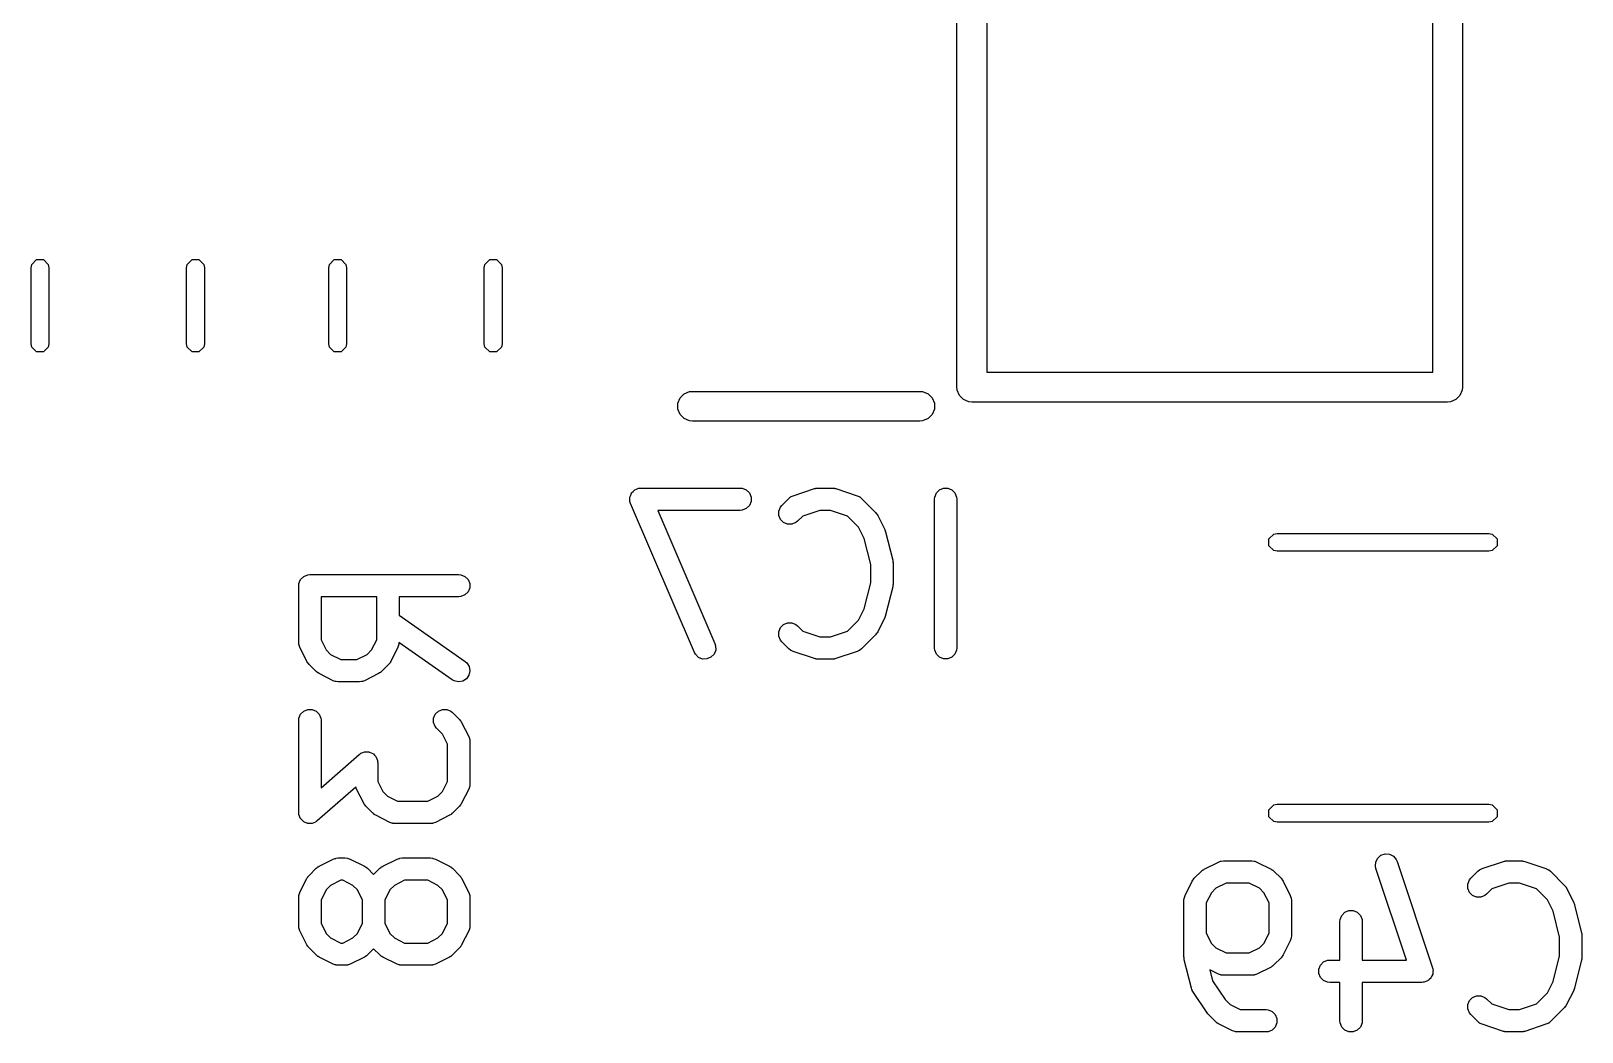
# Model space of a CAD drawing. Header units: inches. Extents: x 1.47 to 5.17, y -6.85 to -1.2.
# Drawn here: x 1.9127 to 2.3229, y -5.464 to -5.1992 of the extents above; entities that cross this region are included whole.
import ezdxf

# ---------------------------------------------------------------- set-up
doc = ezdxf.new("R2010")
doc.units = ezdxf.units.IN
doc.header["$MEASUREMENT"] = 0
doc.layers.add('B.Silkscreen', color=31, linetype='CONTINUOUS', true_color=0xe8b2a7)

msp = doc.modelspace()

# ---------------------------------------------------------------- linework, layer by layer
at = {"layer": 'B.Silkscreen', "linetype": 'CONTINUOUS'}
for p, q in [((2.15756, -5.29339), (2.15756, -5.10031)), ((2.29126, -5.10031), (2.29126, -5.29339)), ((2.16543, -5.10425), (2.16543, -5.28945)), ((2.28339, -5.28945), (2.28339, -5.10425)), ((1.91266, -5.26182), (1.91284, -5.26092)), ((1.91266, -5.28188), (1.91266, -5.26182)), ((1.91284, -5.26092), (1.91412, -5.25964)), ((1.91412, -5.25964), (1.91592, -5.25964)), ((1.91592, -5.25964), (1.9172, -5.26092)), ((1.9172, -5.26092), (1.91738, -5.26182)), ((1.91738, -5.26182), (1.91738, -5.28188)), ((1.9538, -5.26182), (1.95398, -5.26092)), ((1.9538, -5.28188), (1.9538, -5.26182)), ((1.95398, -5.26092), (1.95526, -5.25964)), ((1.95526, -5.25964), (1.95707, -5.25964)), ((1.95707, -5.25964), (1.95834, -5.26092)), ((1.95834, -5.26092), (1.95852, -5.26182)), ((1.95852, -5.26182), (1.95852, -5.28188)), ((1.9914, -5.26182), (1.99158, -5.26092)), ((1.9914, -5.28188), (1.9914, -5.26182)), ((1.99158, -5.26092), (1.99286, -5.25964)), ((1.99286, -5.25964), (1.99466, -5.25964)), ((1.99466, -5.25964), (1.99594, -5.26092)), ((1.99594, -5.26092), (1.99612, -5.26182)), ((1.99612, -5.26182), (1.99612, -5.28188)), ((2.03254, -5.26182), (2.03272, -5.26092)), ((2.03254, -5.28188), (2.03254, -5.26182)), ((2.03272, -5.26092), (2.034, -5.25964)), ((2.034, -5.25964), (2.03581, -5.25964)), ((2.03581, -5.25964), (2.03708, -5.26092)), ((2.03708, -5.26092), (2.03726, -5.26182)), ((2.03726, -5.26182), (2.03726, -5.28188)), ((1.91284, -5.28278), (1.91266, -5.28188)), ((1.91412, -5.28406), (1.91284, -5.28278)), ((1.9172, -5.28278), (1.91592, -5.28406)), ((1.91738, -5.28188), (1.9172, -5.28278)), ((1.95398, -5.28278), (1.9538, -5.28188)), ((1.95526, -5.28406), (1.95398, -5.28278)), ((1.95834, -5.28278), (1.95707, -5.28406)), ((1.95852, -5.28188), (1.95834, -5.28278)), ((1.99158, -5.28278), (1.9914, -5.28188)), ((1.99286, -5.28406), (1.99158, -5.28278)), ((1.99594, -5.28278), (1.99466, -5.28406)), ((1.99612, -5.28188), (1.99594, -5.28278)), ((2.03272, -5.28278), (2.03254, -5.28188)), ((2.034, -5.28406), (2.03272, -5.28278)), ((2.03708, -5.28278), (2.03581, -5.28406)), ((2.03726, -5.28188), (2.03708, -5.28278)), ((1.91592, -5.28406), (1.91412, -5.28406)), ((1.95707, -5.28406), (1.95526, -5.28406)), ((1.99466, -5.28406), (1.99286, -5.28406)), ((2.03581, -5.28406), (2.034, -5.28406)), ((2.16543, -5.28945), (2.28339, -5.28945)), ((2.08432, -5.29624), (2.08541, -5.29515)), ((2.08541, -5.29515), (2.08683, -5.29456)), ((2.08683, -5.29456), (2.0876, -5.29449)), ((2.0876, -5.29449), (2.14772, -5.29449)), ((2.14772, -5.29449), (2.14848, -5.29456)), ((2.14848, -5.29456), (2.1499, -5.29515)), ((2.1499, -5.29515), (2.15099, -5.29624)), ((2.15763, -5.29415), (2.15756, -5.29339)), ((2.15822, -5.29557), (2.15763, -5.29415)), ((2.15931, -5.29666), (2.15822, -5.29557)), ((2.2906, -5.29557), (2.28951, -5.29666)), ((2.29118, -5.29415), (2.2906, -5.29557)), ((2.29126, -5.29339), (2.29118, -5.29415)), ((2.08374, -5.29766), (2.08432, -5.29624)), ((2.08374, -5.29919), (2.08374, -5.29766)), ((2.08432, -5.30061), (2.08374, -5.29919)), ((2.15099, -5.29624), (2.15158, -5.29766)), ((2.15158, -5.29919), (2.15099, -5.30061)), ((2.15158, -5.29766), (2.15158, -5.29919)), ((2.16073, -5.29725), (2.15931, -5.29666)), ((2.1615, -5.29732), (2.16073, -5.29725)), ((2.28732, -5.29732), (2.1615, -5.29732)), ((2.28809, -5.29725), (2.28732, -5.29732)), ((2.28951, -5.29666), (2.28809, -5.29725)), ((2.08541, -5.3017), (2.08432, -5.30061)), ((2.08683, -5.30229), (2.08541, -5.3017)), ((2.0876, -5.30236), (2.08683, -5.30229)), ((2.14772, -5.30236), (2.0876, -5.30236)), ((2.14848, -5.30229), (2.14772, -5.30236)), ((2.1499, -5.3017), (2.14848, -5.30229)), ((2.15099, -5.30061), (2.1499, -5.3017)), ((2.07232, -5.32057), (2.07283, -5.32036)), ((2.07283, -5.32036), (2.07335, -5.32014)), ((2.07335, -5.32014), (2.07337, -5.32014)), ((2.07337, -5.32014), (2.07338, -5.32013)), ((2.07338, -5.32013), (2.07396, -5.32007)), ((2.07396, -5.32007), (2.10021, -5.32007)), ((2.10021, -5.32007), (2.10078, -5.32013)), ((2.10078, -5.32013), (2.10185, -5.32057)), ((2.11427, -5.3221), (2.11989, -5.32022)), ((2.11989, -5.32022), (2.12018, -5.32016)), ((2.12018, -5.32016), (2.12025, -5.32013)), ((2.12025, -5.32013), (2.12036, -5.32012)), ((2.12036, -5.32012), (2.12046, -5.32009)), ((2.12046, -5.32009), (2.12054, -5.3201)), ((2.12054, -5.3201), (2.12083, -5.32007)), ((2.12083, -5.32007), (2.12458, -5.32007)), ((2.12458, -5.32007), (2.12487, -5.3201)), ((2.12487, -5.3201), (2.12495, -5.32009)), ((2.12495, -5.32009), (2.12505, -5.32012)), ((2.12505, -5.32012), (2.12515, -5.32013)), ((2.12515, -5.32013), (2.12523, -5.32016)), ((2.12523, -5.32016), (2.12551, -5.32022)), ((2.12551, -5.32022), (2.13114, -5.3221)), ((2.15293, -5.32057), (2.154, -5.32013)), ((2.154, -5.32013), (2.15515, -5.32013)), ((2.15515, -5.32013), (2.15621, -5.32057)), ((2.07106, -5.32245), (2.07128, -5.32193)), ((2.07106, -5.32247), (2.07106, -5.32245)), ((2.07106, -5.32248), (2.07106, -5.32247)), ((2.07106, -5.32304), (2.07106, -5.32248)), ((2.07106, -5.3236), (2.07106, -5.32304)), ((2.07107, -5.32362), (2.07106, -5.3236)), ((2.07107, -5.32364), (2.07107, -5.32362)), ((2.07125, -5.32419), (2.07107, -5.32364)), ((2.08812, -5.36356), (2.07125, -5.32419)), ((2.07128, -5.32193), (2.07148, -5.32141)), ((2.07148, -5.32141), (2.0715, -5.3214)), ((2.0715, -5.32138), (2.0719, -5.32099)), ((2.0715, -5.3214), (2.0715, -5.32138)), ((2.0719, -5.32099), (2.07229, -5.32059)), ((2.07229, -5.32059), (2.07231, -5.32058)), ((2.07231, -5.32058), (2.07232, -5.32057)), ((2.10185, -5.32057), (2.10266, -5.32138)), ((2.10266, -5.32138), (2.1031, -5.32245)), ((2.1031, -5.3236), (2.10266, -5.32466)), ((2.1031, -5.32245), (2.1031, -5.3236)), ((2.11124, -5.32469), (2.11312, -5.32281)), ((2.11312, -5.32281), (2.11356, -5.32244)), ((2.11356, -5.32244), (2.11366, -5.3224)), ((2.11366, -5.3224), (2.11374, -5.32233)), ((2.11374, -5.32233), (2.11427, -5.3221)), ((2.13114, -5.3221), (2.13166, -5.32233)), ((2.13166, -5.32233), (2.13174, -5.3224)), ((2.13174, -5.3224), (2.13184, -5.32244)), ((2.13184, -5.32244), (2.13229, -5.32281)), ((2.13229, -5.32281), (2.13604, -5.32656)), ((2.15162, -5.32302), (2.15168, -5.32245)), ((2.15162, -5.36239), (2.15162, -5.32302)), ((2.15168, -5.32245), (2.15212, -5.32138)), ((2.15212, -5.32138), (2.15293, -5.32057)), ((2.15621, -5.32057), (2.15703, -5.32138)), ((2.15703, -5.32138), (2.15747, -5.32245)), ((2.15747, -5.32245), (2.15753, -5.32302)), ((2.15753, -5.32302), (2.15753, -5.36239)), ((2.10021, -5.32598), (2.07844, -5.32598)), ((2.07844, -5.32598), (2.09355, -5.36123)), ((2.10078, -5.32592), (2.10021, -5.32598)), ((2.10185, -5.32548), (2.10078, -5.32592)), ((2.10266, -5.32466), (2.10185, -5.32548)), ((2.11043, -5.3262), (2.11087, -5.32513)), ((2.11043, -5.32735), (2.11043, -5.3262)), ((2.11087, -5.32841), (2.11043, -5.32735)), ((2.11087, -5.32513), (2.11124, -5.32469)), ((2.11169, -5.32923), (2.11087, -5.32841)), ((2.1168, -5.32748), (2.11542, -5.32886)), ((2.12131, -5.32598), (2.1168, -5.32748)), ((2.1241, -5.32598), (2.12131, -5.32598)), ((2.12861, -5.32748), (2.1241, -5.32598)), ((2.13153, -5.3304), (2.12861, -5.32748)), ((2.13604, -5.32656), (2.13623, -5.32679)), ((2.13623, -5.32679), (2.13628, -5.32684)), ((2.13628, -5.32684), (2.13634, -5.32693)), ((2.13634, -5.32693), (2.13641, -5.32701)), ((2.13641, -5.32701), (2.13644, -5.32708)), ((2.13644, -5.32708), (2.13659, -5.32733)), ((2.13659, -5.32733), (2.13847, -5.33108)), ((2.11275, -5.32967), (2.11169, -5.32923)), ((2.11391, -5.32967), (2.11275, -5.32967)), ((2.11497, -5.32923), (2.11391, -5.32967)), ((2.11542, -5.32886), (2.11497, -5.32923)), ((2.13304, -5.33343), (2.13153, -5.3304)), ((2.13847, -5.33108), (2.13848, -5.33112)), ((2.13848, -5.33112), (2.1385, -5.33114)), ((2.1385, -5.33114), (2.13858, -5.33138)), ((2.13858, -5.33138), (2.13867, -5.33162)), ((2.13867, -5.33162), (2.13868, -5.33164)), ((2.13868, -5.33164), (2.13869, -5.33168)), ((2.13869, -5.33168), (2.14057, -5.33918)), ((2.24005, -5.33354), (2.24133, -5.33227)), ((2.24133, -5.33227), (2.24223, -5.33209)), ((2.24223, -5.33209), (2.29824, -5.33209)), ((2.29824, -5.33209), (2.29914, -5.33227)), ((2.29914, -5.33227), (2.30042, -5.33354)), ((2.13475, -5.34026), (2.13304, -5.33343)), ((2.24005, -5.33535), (2.24005, -5.33354)), ((2.24133, -5.33663), (2.24005, -5.33535)), ((2.24223, -5.33681), (2.24133, -5.33663)), ((2.29824, -5.33681), (2.24223, -5.33681)), ((2.29914, -5.33663), (2.29824, -5.33681)), ((2.30042, -5.33535), (2.29914, -5.33663)), ((2.30042, -5.33354), (2.30042, -5.33535)), ((2.13475, -5.34516), (2.13475, -5.34026)), ((2.14057, -5.33918), (2.14058, -5.33928)), ((2.14058, -5.33928), (2.1406, -5.33932)), ((2.1406, -5.33932), (2.14062, -5.33954)), ((2.14062, -5.33954), (2.14065, -5.33975)), ((2.14065, -5.33975), (2.14064, -5.3398)), ((2.14064, -5.3398), (2.14065, -5.3399)), ((2.14065, -5.3399), (2.14065, -5.34552)), ((1.98351, -5.34532), (1.98396, -5.34425)), ((1.98396, -5.34425), (1.98477, -5.34344)), ((1.98477, -5.34344), (1.98583, -5.343)), ((1.98583, -5.343), (1.98641, -5.34294)), ((1.98641, -5.34294), (2.02578, -5.34294)), ((2.02578, -5.34294), (2.02636, -5.343)), ((2.02636, -5.343), (2.02742, -5.34344)), ((2.02742, -5.34344), (2.02824, -5.34425)), ((2.02824, -5.34425), (2.02868, -5.34532)), ((1.98346, -5.34589), (1.98351, -5.34532)), ((1.98346, -5.36089), (1.98346, -5.34589)), ((2.00408, -5.34885), (1.98936, -5.34885)), ((1.98936, -5.34885), (1.98936, -5.3602)), ((2.00408, -5.3602), (2.00408, -5.34885)), ((2.02578, -5.34885), (2.00999, -5.34885)), ((2.00999, -5.34885), (2.00999, -5.35373)), ((2.02636, -5.34879), (2.02578, -5.34885)), ((2.02742, -5.34835), (2.02636, -5.34879)), ((2.02824, -5.34753), (2.02742, -5.34835)), ((2.02868, -5.34647), (2.02824, -5.34753)), ((2.02868, -5.34532), (2.02868, -5.34647)), ((2.13304, -5.35199), (2.13475, -5.34516)), ((2.14057, -5.34624), (2.13869, -5.35374)), ((2.14058, -5.34614), (2.14057, -5.34624)), ((2.1406, -5.3461), (2.14058, -5.34614)), ((2.14062, -5.34588), (2.1406, -5.3461)), ((2.14065, -5.34567), (2.14062, -5.34588)), ((2.14065, -5.34552), (2.14064, -5.34562)), ((2.14064, -5.34562), (2.14065, -5.34567)), ((2.13153, -5.35502), (2.13304, -5.35199)), ((2.00999, -5.35373), (2.02747, -5.36597)), ((2.11043, -5.35807), (2.11087, -5.357)), ((2.11087, -5.357), (2.11169, -5.35619)), ((2.11169, -5.35619), (2.11275, -5.35575)), ((2.11275, -5.35575), (2.11391, -5.35575)), ((2.11391, -5.35575), (2.11497, -5.35619)), ((2.11497, -5.35619), (2.11542, -5.35656)), ((2.11542, -5.35656), (2.1168, -5.35794)), ((2.12861, -5.35794), (2.13153, -5.35502)), ((2.13847, -5.35434), (2.13659, -5.35809)), ((2.13848, -5.3543), (2.13847, -5.35434)), ((2.1385, -5.35428), (2.13848, -5.3543)), ((2.13858, -5.35404), (2.1385, -5.35428)), ((2.13867, -5.3538), (2.13858, -5.35404)), ((2.13868, -5.35378), (2.13867, -5.3538)), ((2.13869, -5.35374), (2.13868, -5.35378)), ((1.98351, -5.36147), (1.98346, -5.36089)), ((1.98355, -5.36157), (1.98351, -5.36147)), ((1.98936, -5.3602), (1.99071, -5.36289)), ((2.00273, -5.36289), (2.00408, -5.3602)), ((2.00993, -5.36147), (2.00989, -5.36157)), ((2.00998, -5.36094), (2.00993, -5.36147)), ((2.02409, -5.37081), (2.00998, -5.36094)), ((2.09355, -5.36123), (2.09372, -5.36178)), ((2.11043, -5.35922), (2.11043, -5.35807)), ((2.11087, -5.36029), (2.11043, -5.35922)), ((2.11124, -5.36073), (2.11087, -5.36029)), ((2.11312, -5.36261), (2.11124, -5.36073)), ((2.1168, -5.35794), (2.12131, -5.35944)), ((2.12131, -5.35944), (2.1241, -5.35944)), ((2.1241, -5.35944), (2.12861, -5.35794)), ((2.13604, -5.35886), (2.13229, -5.36261)), ((2.13623, -5.35863), (2.13604, -5.35886)), ((2.13628, -5.35858), (2.13623, -5.35863)), ((2.13634, -5.35849), (2.13628, -5.35858)), ((2.13641, -5.35841), (2.13634, -5.35849)), ((2.13644, -5.35834), (2.13641, -5.35841)), ((2.13659, -5.35809), (2.13644, -5.35834)), ((1.98356, -5.36167), (1.98355, -5.36157)), ((1.98377, -5.36221), (1.98356, -5.36167)), ((1.98564, -5.36596), (1.98377, -5.36221)), ((1.99071, -5.36289), (1.99191, -5.36409)), ((1.99191, -5.36409), (1.99461, -5.36544)), ((1.99461, -5.36544), (1.99884, -5.36544)), ((1.99884, -5.36544), (2.00153, -5.36409)), ((2.00153, -5.36409), (2.00273, -5.36289)), ((2.00967, -5.36221), (2.0078, -5.36596)), ((2.00988, -5.36167), (2.00967, -5.36221)), ((2.00989, -5.36157), (2.00988, -5.36167)), ((2.0884, -5.36406), (2.08812, -5.36356)), ((2.08922, -5.36487), (2.0884, -5.36406)), ((2.09029, -5.3653), (2.08922, -5.36487)), ((2.09144, -5.36528), (2.09029, -5.3653)), ((2.0925, -5.36483), (2.09144, -5.36528)), ((2.09331, -5.364), (2.0925, -5.36483)), ((2.09374, -5.36294), (2.09331, -5.364)), ((2.09372, -5.36178), (2.09374, -5.36294)), ((2.11356, -5.36297), (2.11312, -5.36261)), ((2.11366, -5.36302), (2.11356, -5.36297)), ((2.11374, -5.36308), (2.11366, -5.36302)), ((2.11427, -5.36332), (2.11374, -5.36308)), ((2.11989, -5.3652), (2.11427, -5.36332)), ((2.12018, -5.36526), (2.11989, -5.3652)), ((2.12025, -5.36529), (2.12018, -5.36526)), ((2.12036, -5.3653), (2.12025, -5.36529)), ((2.12046, -5.36532), (2.12036, -5.3653)), ((2.12054, -5.36532), (2.12046, -5.36532)), ((2.12083, -5.36535), (2.12054, -5.36532)), ((2.12458, -5.36535), (2.12083, -5.36535)), ((2.12487, -5.36532), (2.12458, -5.36535)), ((2.12495, -5.36532), (2.12487, -5.36532)), ((2.12505, -5.3653), (2.12495, -5.36532)), ((2.12515, -5.36529), (2.12505, -5.3653)), ((2.12523, -5.36526), (2.12515, -5.36529)), ((2.12551, -5.3652), (2.12523, -5.36526)), ((2.13114, -5.36332), (2.12551, -5.3652)), ((2.13166, -5.36308), (2.13114, -5.36332)), ((2.13174, -5.36302), (2.13166, -5.36308)), ((2.13184, -5.36297), (2.13174, -5.36302)), ((2.13229, -5.36261), (2.13184, -5.36297)), ((2.15168, -5.36297), (2.15162, -5.36239)), ((2.15212, -5.36403), (2.15168, -5.36297)), ((2.15293, -5.36485), (2.15212, -5.36403)), ((2.154, -5.36529), (2.15293, -5.36485)), ((2.15515, -5.36529), (2.154, -5.36529)), ((2.15621, -5.36485), (2.15515, -5.36529)), ((2.15703, -5.36403), (2.15621, -5.36485)), ((2.15747, -5.36297), (2.15703, -5.36403)), ((2.15753, -5.36239), (2.15747, -5.36297)), ((1.9858, -5.36621), (1.98564, -5.36596)), ((1.98583, -5.36628), (1.9858, -5.36621)), ((1.9859, -5.36636), (1.98583, -5.36628)), ((1.98595, -5.36645), (1.9859, -5.36636)), ((1.98601, -5.3665), (1.98595, -5.36645)), ((1.9862, -5.36673), (1.98601, -5.3665)), ((1.98807, -5.3686), (1.9862, -5.36673)), ((1.9883, -5.36879), (1.98807, -5.3686)), ((1.98835, -5.36885), (1.9883, -5.36879)), ((1.98844, -5.36891), (1.98835, -5.36885)), ((1.98852, -5.36897), (1.98844, -5.36891)), ((1.98859, -5.369), (1.98852, -5.36897)), ((1.98884, -5.36916), (1.98859, -5.369)), ((1.99259, -5.37103), (1.98884, -5.36916)), ((2.0046, -5.36916), (2.00085, -5.37103)), ((2.00485, -5.369), (2.0046, -5.36916)), ((2.00492, -5.36897), (2.00485, -5.369)), ((2.005, -5.36891), (2.00492, -5.36897)), ((2.00509, -5.36885), (2.005, -5.36891)), ((2.00514, -5.36879), (2.00509, -5.36885)), ((2.00537, -5.3686), (2.00514, -5.36879)), ((2.00725, -5.36673), (2.00537, -5.3686)), ((2.00743, -5.3665), (2.00725, -5.36673)), ((2.00749, -5.36645), (2.00743, -5.3665)), ((2.00755, -5.36636), (2.00749, -5.36645)), ((2.00761, -5.36628), (2.00755, -5.36636)), ((2.00764, -5.36621), (2.00761, -5.36628)), ((2.0078, -5.36596), (2.00764, -5.36621)), ((2.02747, -5.36597), (2.02791, -5.36635)), ((2.02848, -5.36958), (2.02782, -5.37052)), ((2.02791, -5.36635), (2.02853, -5.36732)), ((2.02873, -5.36846), (2.02848, -5.36958)), ((2.02853, -5.36732), (2.02873, -5.36846)), ((1.99313, -5.37124), (1.99259, -5.37103)), ((1.99324, -5.37125), (1.99313, -5.37124)), ((1.99333, -5.37129), (1.99324, -5.37125)), ((1.99391, -5.37134), (1.99333, -5.37129)), ((1.99953, -5.37134), (1.99391, -5.37134)), ((2.00011, -5.37129), (1.99953, -5.37134)), ((2.00021, -5.37125), (2.00011, -5.37129)), ((2.00031, -5.37124), (2.00021, -5.37125)), ((2.00085, -5.37103), (2.00031, -5.37124)), ((2.02459, -5.37109), (2.02409, -5.37081)), ((2.02572, -5.37134), (2.02459, -5.37109)), ((2.02685, -5.37114), (2.02572, -5.37134)), ((2.02782, -5.37052), (2.02685, -5.37114)), ((1.98346, -5.38151), (1.98351, -5.38094)), ((1.98346, -5.40589), (1.98346, -5.38151)), ((1.98351, -5.38094), (1.98396, -5.37987)), ((1.98396, -5.37987), (1.98477, -5.37906)), ((1.98477, -5.37906), (1.98583, -5.37862)), ((1.98583, -5.37862), (1.98699, -5.37862)), ((1.98699, -5.37862), (1.98805, -5.37906)), ((1.98805, -5.37906), (1.98887, -5.37987)), ((1.98887, -5.37987), (1.98931, -5.38094)), ((1.98931, -5.38094), (1.98936, -5.38151)), ((1.98936, -5.38151), (1.98936, -5.39938)), ((2.01913, -5.38094), (2.01958, -5.37987)), ((2.01913, -5.38209), (2.01913, -5.38094)), ((2.01958, -5.37987), (2.02039, -5.37906)), ((2.02039, -5.37906), (2.02145, -5.37862)), ((2.02145, -5.37862), (2.02261, -5.37862)), ((2.02261, -5.37862), (2.02367, -5.37906)), ((2.02367, -5.37906), (2.02412, -5.37943)), ((2.02412, -5.37943), (2.02599, -5.3813)), ((2.02599, -5.3813), (2.02618, -5.38153)), ((2.02618, -5.38153), (2.02624, -5.38158)), ((2.02624, -5.38158), (2.02629, -5.38167)), ((2.02629, -5.38167), (2.02636, -5.38175)), ((2.02636, -5.38175), (2.02639, -5.38182)), ((2.02639, -5.38182), (2.02655, -5.38207)), ((2.01958, -5.38316), (2.01913, -5.38209)), ((2.01994, -5.3836), (2.01958, -5.38316)), ((2.02148, -5.38514), (2.01994, -5.3836)), ((2.02283, -5.38784), (2.02148, -5.38514)), ((2.02655, -5.38207), (2.02842, -5.38582)), ((2.02842, -5.38582), (2.02863, -5.38636)), ((1.99993, -5.3902), (2.00039, -5.39005)), ((2.00039, -5.39005), (2.00083, -5.38987)), ((2.00083, -5.38987), (2.00093, -5.38987)), ((2.00093, -5.38987), (2.00103, -5.38984)), ((2.00103, -5.38984), (2.0015, -5.38987)), ((2.0015, -5.38987), (2.00198, -5.38987)), ((2.00198, -5.38987), (2.00208, -5.38991)), ((2.00208, -5.38991), (2.00218, -5.38991)), ((2.00218, -5.38991), (2.00261, -5.39012)), ((2.00261, -5.39012), (2.00305, -5.39031)), ((2.02283, -5.39769), (2.02283, -5.38784)), ((2.02863, -5.38636), (2.02864, -5.38647)), ((2.02864, -5.38647), (2.02868, -5.38656)), ((2.02868, -5.38656), (2.02873, -5.38714)), ((2.02873, -5.38714), (2.02873, -5.39839)), ((1.98936, -5.39938), (1.99946, -5.39054)), ((1.99946, -5.39054), (1.99971, -5.39036)), ((1.99971, -5.39036), (1.99977, -5.39031)), ((1.99977, -5.39031), (1.99982, -5.39029)), ((1.99982, -5.39029), (1.99993, -5.3902)), ((2.00305, -5.39031), (2.00312, -5.39038)), ((2.00312, -5.39038), (2.00321, -5.39042)), ((2.00321, -5.39042), (2.00352, -5.39078)), ((2.00352, -5.39078), (2.00386, -5.39112)), ((2.00386, -5.39112), (2.0039, -5.39121)), ((2.0039, -5.39121), (2.00397, -5.39129)), ((2.00397, -5.39129), (2.00412, -5.39174)), ((2.00412, -5.39174), (2.0043, -5.39219)), ((2.0043, -5.39219), (2.00432, -5.39233)), ((2.00432, -5.39233), (2.00434, -5.39238)), ((2.00434, -5.39238), (2.00433, -5.39246)), ((2.00433, -5.39246), (2.00436, -5.39276)), ((2.00436, -5.39276), (2.00436, -5.39769)), ((2.00436, -5.39769), (2.00571, -5.40039)), ((2.02148, -5.40039), (2.02283, -5.39769)), ((2.02873, -5.39839), (2.02868, -5.39896)), ((1.99856, -5.39918), (1.98835, -5.40811)), ((1.99877, -5.39971), (1.99856, -5.39918)), ((2.00064, -5.40346), (1.99877, -5.39971)), ((2.00571, -5.40039), (2.00691, -5.40159)), ((2.00691, -5.40159), (2.0096, -5.40293)), ((2.01758, -5.40293), (2.02028, -5.40159)), ((2.02028, -5.40159), (2.02148, -5.40039)), ((2.02842, -5.39971), (2.02655, -5.40346)), ((2.02863, -5.39917), (2.02842, -5.39971)), ((2.02864, -5.39906), (2.02863, -5.39917)), ((2.02868, -5.39896), (2.02864, -5.39906)), ((1.98349, -5.40619), (1.98346, -5.40589)), ((1.98348, -5.40627), (1.98349, -5.40619)), ((1.9835, -5.40632), (1.98348, -5.40627)), ((1.98351, -5.40646), (1.9835, -5.40632)), ((1.9837, -5.40691), (1.98351, -5.40646)), ((2.0008, -5.40371), (2.00064, -5.40346)), ((2.00083, -5.40378), (2.0008, -5.40371)), ((2.00089, -5.40386), (2.00083, -5.40378)), ((2.00095, -5.40395), (2.00089, -5.40386)), ((2.00101, -5.404), (2.00095, -5.40395)), ((2.0012, -5.40423), (2.00101, -5.404)), ((2.00307, -5.4061), (2.0012, -5.40423)), ((2.0033, -5.40629), (2.00307, -5.4061)), ((2.00335, -5.40634), (2.0033, -5.40629)), ((2.00344, -5.4064), (2.00335, -5.40634)), ((2.00352, -5.40647), (2.00344, -5.4064)), ((2.00359, -5.4065), (2.00352, -5.40647)), ((2.00384, -5.40665), (2.00359, -5.4065)), ((2.0096, -5.40293), (2.01758, -5.40293)), ((2.0236, -5.4065), (2.02335, -5.40665)), ((2.02367, -5.40647), (2.0236, -5.4065)), ((2.02375, -5.4064), (2.02367, -5.40647)), ((2.02384, -5.40634), (2.02375, -5.4064)), ((2.02389, -5.40629), (2.02384, -5.40634)), ((2.02412, -5.4061), (2.02389, -5.40629)), ((2.02599, -5.40423), (2.02412, -5.4061)), ((2.02618, -5.404), (2.02599, -5.40423)), ((2.02624, -5.40395), (2.02618, -5.404)), ((2.02629, -5.40386), (2.02624, -5.40395)), ((2.02636, -5.40378), (2.02629, -5.40386)), ((2.02639, -5.40371), (2.02636, -5.40378)), ((2.02655, -5.40346), (2.02639, -5.40371)), ((2.24005, -5.4052), (2.24133, -5.40392)), ((2.24005, -5.40701), (2.24005, -5.4052)), ((2.24133, -5.40392), (2.24223, -5.40374)), ((2.24223, -5.40374), (2.29824, -5.40374)), ((2.29824, -5.40374), (2.29914, -5.40392)), ((2.29914, -5.40392), (2.30042, -5.4052)), ((2.30042, -5.4052), (2.30042, -5.40701)), ((1.98385, -5.40736), (1.9837, -5.40691)), ((1.98392, -5.40744), (1.98385, -5.40736)), ((1.98396, -5.40753), (1.98392, -5.40744)), ((1.98429, -5.40787), (1.98396, -5.40753)), ((1.98461, -5.40823), (1.98429, -5.40787)), ((1.9847, -5.40827), (1.98461, -5.40823)), ((1.98477, -5.40834), (1.9847, -5.40827)), ((1.98521, -5.40853), (1.98477, -5.40834)), ((1.98564, -5.40874), (1.98521, -5.40853)), ((1.98574, -5.40874), (1.98564, -5.40874)), ((1.98583, -5.40878), (1.98574, -5.40874)), ((1.98631, -5.40878), (1.98583, -5.40878)), ((1.98679, -5.40881), (1.98631, -5.40878)), ((1.98689, -5.40878), (1.98679, -5.40881)), ((1.98699, -5.40878), (1.98689, -5.40878)), ((1.98743, -5.4086), (1.98699, -5.40878)), ((1.98788, -5.40845), (1.98743, -5.4086)), ((1.988, -5.40836), (1.98788, -5.40845)), ((1.98805, -5.40834), (1.988, -5.40836)), ((1.98811, -5.40829), (1.98805, -5.40834)), ((1.98835, -5.40811), (1.98811, -5.40829)), ((2.00759, -5.40853), (2.00384, -5.40665)), ((2.00813, -5.40873), (2.00759, -5.40853)), ((2.00823, -5.40874), (2.00813, -5.40873)), ((2.00833, -5.40878), (2.00823, -5.40874)), ((2.00891, -5.40884), (2.00833, -5.40878)), ((2.01828, -5.40884), (2.00891, -5.40884)), ((2.01886, -5.40878), (2.01828, -5.40884)), ((2.01896, -5.40874), (2.01886, -5.40878)), ((2.01906, -5.40873), (2.01896, -5.40874)), ((2.0196, -5.40853), (2.01906, -5.40873)), ((2.02335, -5.40665), (2.0196, -5.40853)), ((2.24133, -5.40828), (2.24005, -5.40701)), ((2.24223, -5.40846), (2.24133, -5.40828)), ((2.29824, -5.40846), (2.24223, -5.40846)), ((2.29914, -5.40828), (2.29824, -5.40846)), ((2.30042, -5.40701), (2.29914, -5.40828)), ((1.98884, -5.42012), (1.99259, -5.41824)), ((1.99259, -5.41824), (1.99313, -5.41804)), ((1.99313, -5.41804), (1.99324, -5.41803)), ((1.99324, -5.41803), (1.99333, -5.41799)), ((1.99333, -5.41799), (1.99391, -5.41793)), ((1.99391, -5.41793), (1.99578, -5.41793)), ((1.99578, -5.41793), (1.99636, -5.41799)), ((1.99636, -5.41799), (1.99646, -5.41803)), ((1.99646, -5.41803), (1.99656, -5.41804)), ((1.99656, -5.41804), (1.9971, -5.41824)), ((1.9971, -5.41824), (2.00085, -5.42012)), ((2.00571, -5.42012), (2.00946, -5.41824)), ((2.00946, -5.41824), (2.01, -5.41804)), ((2.01, -5.41804), (2.01011, -5.41803)), ((2.01011, -5.41803), (2.01021, -5.41799)), ((2.01021, -5.41799), (2.01078, -5.41793)), ((2.01078, -5.41793), (2.01828, -5.41793)), ((2.01828, -5.41793), (2.01886, -5.41799)), ((2.01886, -5.41799), (2.01896, -5.41803)), ((2.01896, -5.41803), (2.01906, -5.41804)), ((2.01906, -5.41804), (2.0196, -5.41824)), ((2.0196, -5.41824), (2.02335, -5.42012)), ((2.22673, -5.41901), (2.22727, -5.4188)), ((2.22727, -5.4188), (2.22738, -5.41879)), ((2.22738, -5.41879), (2.22748, -5.41875)), ((2.22748, -5.41875), (2.22805, -5.41869)), ((2.22805, -5.41869), (2.23555, -5.41869)), ((2.23555, -5.41869), (2.23613, -5.41875)), ((2.23613, -5.41875), (2.23623, -5.41879)), ((2.23623, -5.41879), (2.23633, -5.4188)), ((2.23633, -5.4188), (2.23687, -5.41901)), ((2.26833, -5.41899), (2.26884, -5.41796)), ((2.26884, -5.41796), (2.26971, -5.41721)), ((2.26971, -5.41721), (2.2708, -5.41684)), ((2.2708, -5.41684), (2.27195, -5.41692)), ((2.27195, -5.41692), (2.27298, -5.41744)), ((2.27298, -5.41744), (2.27374, -5.41831)), ((2.27374, -5.41831), (2.27397, -5.41884)), ((2.27397, -5.41884), (2.28335, -5.44696)), ((2.29649, -5.42072), (2.30211, -5.41885)), ((2.30211, -5.41885), (2.3024, -5.41878)), ((2.3024, -5.41878), (2.30247, -5.41875)), ((2.30247, -5.41875), (2.30257, -5.41874)), ((2.30257, -5.41874), (2.30268, -5.41872)), ((2.30268, -5.41872), (2.30275, -5.41872)), ((2.30275, -5.41872), (2.30304, -5.41869)), ((2.30304, -5.41869), (2.30679, -5.41869)), ((2.30679, -5.41869), (2.30709, -5.41872)), ((2.30709, -5.41872), (2.30716, -5.41872)), ((2.30716, -5.41872), (2.30727, -5.41874)), ((2.30727, -5.41874), (2.30737, -5.41875)), ((2.30737, -5.41875), (2.30744, -5.41878)), ((2.30744, -5.41878), (2.30773, -5.41885)), ((2.30773, -5.41885), (2.31335, -5.42072)), ((1.9858, -5.42307), (1.98583, -5.42299)), ((1.98583, -5.42299), (1.9859, -5.42291)), ((1.9859, -5.42291), (1.98595, -5.42282)), ((1.98595, -5.42282), (1.98601, -5.42277)), ((1.98601, -5.42277), (1.9862, -5.42255)), ((1.9862, -5.42255), (1.98807, -5.42067)), ((1.98807, -5.42067), (1.9883, -5.42049)), ((1.9883, -5.42049), (1.98835, -5.42043)), ((1.98835, -5.42043), (1.98844, -5.42037)), ((1.98844, -5.42037), (1.98852, -5.4203)), ((1.98852, -5.4203), (1.98859, -5.42027)), ((1.98859, -5.42027), (1.98884, -5.42012)), ((2.00085, -5.42012), (2.0011, -5.42027)), ((2.0011, -5.42027), (2.00117, -5.4203)), ((2.00117, -5.4203), (2.00125, -5.42037)), ((2.00125, -5.42037), (2.00134, -5.42043)), ((2.00134, -5.42043), (2.0014, -5.42049)), ((2.0014, -5.42049), (2.00162, -5.42067)), ((2.00162, -5.42067), (2.00328, -5.42233)), ((2.00328, -5.42233), (2.00494, -5.42067)), ((2.00494, -5.42067), (2.00517, -5.42049)), ((2.00517, -5.42049), (2.00522, -5.42043)), ((2.00522, -5.42043), (2.00531, -5.42037)), ((2.00531, -5.42037), (2.00539, -5.4203)), ((2.00539, -5.4203), (2.00546, -5.42027)), ((2.00546, -5.42027), (2.00571, -5.42012)), ((2.02335, -5.42012), (2.0236, -5.42027)), ((2.0236, -5.42027), (2.02367, -5.4203)), ((2.02367, -5.4203), (2.02375, -5.42037)), ((2.02375, -5.42037), (2.02384, -5.42043)), ((2.02384, -5.42043), (2.02389, -5.42049)), ((2.02389, -5.42049), (2.02412, -5.42067)), ((2.02412, -5.42067), (2.02599, -5.42255)), ((2.02599, -5.42255), (2.02618, -5.42277)), ((2.02618, -5.42277), (2.02624, -5.42282)), ((2.02624, -5.42282), (2.02629, -5.42291)), ((2.02629, -5.42291), (2.02636, -5.42299)), ((2.02636, -5.42299), (2.02639, -5.42307)), ((2.22034, -5.42331), (2.22222, -5.42143)), ((2.22222, -5.42143), (2.22244, -5.42125)), ((2.22244, -5.42125), (2.22249, -5.42119)), ((2.22249, -5.42119), (2.22258, -5.42113)), ((2.22258, -5.42113), (2.22266, -5.42107)), ((2.22266, -5.42107), (2.22274, -5.42104)), ((2.22274, -5.42104), (2.22298, -5.42088)), ((2.22298, -5.42088), (2.22673, -5.41901)), ((2.23687, -5.41901), (2.24062, -5.42088)), ((2.24062, -5.42088), (2.24087, -5.42104)), ((2.24087, -5.42104), (2.24094, -5.42107)), ((2.24094, -5.42107), (2.24102, -5.42113)), ((2.24102, -5.42113), (2.24111, -5.42119)), ((2.24111, -5.42119), (2.24116, -5.42125)), ((2.24116, -5.42125), (2.24139, -5.42143)), ((2.24139, -5.42143), (2.24327, -5.42331)), ((2.26824, -5.42014), (2.26833, -5.41899)), ((2.26837, -5.42071), (2.26824, -5.42014)), ((2.27645, -5.44494), (2.26837, -5.42071)), ((2.29346, -5.42331), (2.29533, -5.42143)), ((2.29533, -5.42143), (2.29578, -5.42107)), ((2.29578, -5.42107), (2.29588, -5.42103)), ((2.29588, -5.42103), (2.29596, -5.42096)), ((2.29596, -5.42096), (2.29649, -5.42072)), ((2.31335, -5.42072), (2.31388, -5.42096)), ((2.31388, -5.42096), (2.31396, -5.42103)), ((2.31396, -5.42103), (2.31406, -5.42107)), ((2.31406, -5.42107), (2.31451, -5.42143)), ((2.31451, -5.42143), (2.31826, -5.42518)), ((1.98356, -5.4276), (1.98377, -5.42706)), ((1.98377, -5.42706), (1.98564, -5.42331)), ((1.98564, -5.42331), (1.9858, -5.42307)), ((1.99071, -5.42638), (1.98936, -5.42908)), ((1.99191, -5.42519), (1.99071, -5.42638)), ((1.99461, -5.42384), (1.99191, -5.42519)), ((1.99509, -5.42384), (1.99461, -5.42384)), ((1.99778, -5.42519), (1.99509, -5.42384)), ((1.99898, -5.42638), (1.99778, -5.42519)), ((2.00033, -5.42908), (1.99898, -5.42638)), ((2.00758, -5.42638), (2.00624, -5.42908)), ((2.00878, -5.42519), (2.00758, -5.42638)), ((2.01148, -5.42384), (2.00878, -5.42519)), ((2.01758, -5.42384), (2.01148, -5.42384)), ((2.02028, -5.42519), (2.01758, -5.42384)), ((2.02148, -5.42638), (2.02028, -5.42519)), ((2.02283, -5.42908), (2.02148, -5.42638)), ((2.02639, -5.42307), (2.02655, -5.42331)), ((2.02655, -5.42331), (2.02842, -5.42706)), ((2.02842, -5.42706), (2.02863, -5.4276)), ((2.21791, -5.42782), (2.21979, -5.42408)), ((2.21979, -5.42408), (2.21994, -5.42383)), ((2.21994, -5.42383), (2.21997, -5.42376)), ((2.21997, -5.42376), (2.22004, -5.42367)), ((2.22004, -5.42367), (2.2201, -5.42359)), ((2.2201, -5.42359), (2.22016, -5.42353)), ((2.22016, -5.42353), (2.22034, -5.42331)), ((2.22605, -5.42595), (2.22486, -5.42715)), ((2.22875, -5.4246), (2.22605, -5.42595)), ((2.23486, -5.4246), (2.22875, -5.4246)), ((2.23755, -5.42595), (2.23486, -5.4246)), ((2.23875, -5.42715), (2.23755, -5.42595)), ((2.24327, -5.42331), (2.24345, -5.42353)), ((2.24345, -5.42353), (2.24351, -5.42359)), ((2.24351, -5.42359), (2.24357, -5.42367)), ((2.24357, -5.42367), (2.24363, -5.42376)), ((2.24363, -5.42376), (2.24366, -5.42383)), ((2.24366, -5.42383), (2.24382, -5.42408)), ((2.24382, -5.42408), (2.24569, -5.42782)), ((2.29265, -5.42482), (2.29309, -5.42376)), ((2.29265, -5.42597), (2.29265, -5.42482)), ((2.29309, -5.42704), (2.29265, -5.42597)), ((2.29309, -5.42376), (2.29346, -5.42331)), ((2.29391, -5.42785), (2.29309, -5.42704)), ((2.29902, -5.4261), (2.29763, -5.42748)), ((2.30352, -5.4246), (2.29902, -5.4261)), ((2.30632, -5.4246), (2.30352, -5.4246)), ((2.31082, -5.4261), (2.30632, -5.4246)), ((2.31374, -5.42902), (2.31082, -5.4261)), ((2.31826, -5.42518), (2.31844, -5.42541)), ((2.31844, -5.42541), (2.3185, -5.42546)), ((2.3185, -5.42546), (2.31856, -5.42555)), ((2.31856, -5.42555), (2.31862, -5.42563)), ((2.31862, -5.42563), (2.31865, -5.4257)), ((2.31865, -5.4257), (2.31881, -5.42595)), ((2.31881, -5.42595), (2.32068, -5.4297)), ((1.98346, -5.42838), (1.98351, -5.42781)), ((1.98346, -5.43588), (1.98346, -5.42838)), ((1.98351, -5.42781), (1.98355, -5.42771)), ((1.98355, -5.42771), (1.98356, -5.4276)), ((1.98936, -5.42908), (1.98936, -5.43519)), ((2.00033, -5.43519), (2.00033, -5.42908)), ((2.00624, -5.42908), (2.00624, -5.43519)), ((2.02283, -5.43519), (2.02283, -5.42908)), ((2.02863, -5.4276), (2.02864, -5.42771)), ((2.02864, -5.42771), (2.02868, -5.42781)), ((2.02868, -5.42781), (2.02873, -5.42838)), ((2.02873, -5.42838), (2.02873, -5.43588)), ((2.2176, -5.42915), (2.21766, -5.42857)), ((2.2176, -5.44414), (2.2176, -5.42915)), ((2.21766, -5.42857), (2.2177, -5.42847)), ((2.2177, -5.42847), (2.21771, -5.42837)), ((2.21771, -5.42837), (2.21791, -5.42782)), ((2.22486, -5.42715), (2.22351, -5.42984)), ((2.22351, -5.42984), (2.22351, -5.43782)), ((2.2401, -5.42984), (2.23875, -5.42715)), ((2.2401, -5.43782), (2.2401, -5.42984)), ((2.24569, -5.42782), (2.2459, -5.42837)), ((2.2459, -5.42837), (2.24591, -5.42847)), ((2.24591, -5.42847), (2.24595, -5.42857)), ((2.24595, -5.42857), (2.246, -5.42915)), ((2.246, -5.42915), (2.246, -5.43852)), ((2.29497, -5.42829), (2.29391, -5.42785)), ((2.29612, -5.42829), (2.29497, -5.42829)), ((2.29719, -5.42785), (2.29612, -5.42829)), ((2.29763, -5.42748), (2.29719, -5.42785)), ((2.31526, -5.43205), (2.31374, -5.42902)), ((2.32068, -5.4297), (2.3207, -5.42974)), ((2.3207, -5.42974), (2.32071, -5.42976)), ((2.32071, -5.42976), (2.3208, -5.43)), ((2.3208, -5.43), (2.32089, -5.43024)), ((2.32089, -5.43024), (2.32089, -5.43026)), ((2.32089, -5.43026), (2.32091, -5.4303)), ((2.32091, -5.4303), (2.32278, -5.4378)), ((1.98936, -5.43519), (1.99071, -5.43788)), ((1.99898, -5.43788), (2.00033, -5.43519)), ((2.00624, -5.43519), (2.00758, -5.43788)), ((2.02148, -5.43788), (2.02283, -5.43519)), ((2.25885, -5.43477), (2.2589, -5.43419)), ((2.25885, -5.44494), (2.25885, -5.43477)), ((2.2589, -5.43419), (2.25934, -5.43313)), ((2.25934, -5.43313), (2.26016, -5.43231)), ((2.26016, -5.43231), (2.26122, -5.43187)), ((2.26122, -5.43187), (2.26238, -5.43187)), ((2.26238, -5.43187), (2.26344, -5.43231)), ((2.26344, -5.43231), (2.26425, -5.43313)), ((2.26425, -5.43313), (2.2647, -5.43419)), ((2.2647, -5.43419), (2.26475, -5.43477)), ((2.26475, -5.43477), (2.26475, -5.44494)), ((2.31696, -5.43888), (2.31526, -5.43205)), ((1.98351, -5.43646), (1.98346, -5.43588)), ((1.98355, -5.43656), (1.98351, -5.43646)), ((1.98356, -5.43666), (1.98355, -5.43656)), ((1.98377, -5.4372), (1.98356, -5.43666)), ((1.98564, -5.44095), (1.98377, -5.4372)), ((1.99071, -5.43788), (1.99191, -5.43908)), ((1.99191, -5.43908), (1.99461, -5.44043)), ((1.99509, -5.44043), (1.99778, -5.43908)), ((1.99778, -5.43908), (1.99898, -5.43788)), ((2.00758, -5.43788), (2.00878, -5.43908)), ((2.00878, -5.43908), (2.01148, -5.44043)), ((2.01758, -5.44043), (2.02028, -5.43908)), ((2.02028, -5.43908), (2.02148, -5.43788)), ((2.02842, -5.4372), (2.02655, -5.44095)), ((2.02863, -5.43666), (2.02842, -5.4372)), ((2.02864, -5.43656), (2.02863, -5.43666)), ((2.02868, -5.43646), (2.02864, -5.43656)), ((2.02873, -5.43588), (2.02868, -5.43646)), ((2.22351, -5.43782), (2.22486, -5.44052)), ((2.23875, -5.44052), (2.2401, -5.43782)), ((2.2459, -5.4393), (2.24569, -5.43984)), ((2.24591, -5.43919), (2.2459, -5.4393)), ((2.24595, -5.4391), (2.24591, -5.43919)), ((2.246, -5.43852), (2.24595, -5.4391)), ((2.31696, -5.44378), (2.31696, -5.43888)), ((2.32278, -5.4378), (2.3228, -5.4379)), ((2.3228, -5.4379), (2.32281, -5.43794)), ((2.32281, -5.43794), (2.32283, -5.43816)), ((2.32283, -5.43816), (2.32287, -5.43838)), ((2.32287, -5.43838), (2.32286, -5.43842)), ((2.32286, -5.43842), (2.32287, -5.43852)), ((2.32287, -5.43852), (2.32287, -5.44414)), ((1.9858, -5.4412), (1.98564, -5.44095)), ((1.98583, -5.44127), (1.9858, -5.4412)), ((1.9859, -5.44135), (1.98583, -5.44127)), ((1.98595, -5.44144), (1.9859, -5.44135)), ((1.98601, -5.44149), (1.98595, -5.44144)), ((1.9862, -5.44172), (1.98601, -5.44149)), ((1.98807, -5.4436), (1.9862, -5.44172)), ((1.99461, -5.44043), (1.99509, -5.44043)), ((2.00328, -5.44193), (2.00162, -5.4436)), ((2.00494, -5.4436), (2.00328, -5.44193)), ((2.01148, -5.44043), (2.01758, -5.44043)), ((2.02599, -5.44172), (2.02412, -5.4436)), ((2.02618, -5.44149), (2.02599, -5.44172)), ((2.02624, -5.44144), (2.02618, -5.44149)), ((2.02629, -5.44135), (2.02624, -5.44144)), ((2.02636, -5.44127), (2.02629, -5.44135)), ((2.02639, -5.4412), (2.02636, -5.44127)), ((2.02655, -5.44095), (2.02639, -5.4412)), ((2.22486, -5.44052), (2.22605, -5.44172)), ((2.22605, -5.44172), (2.22875, -5.44307)), ((2.22875, -5.44307), (2.23486, -5.44307)), ((2.23486, -5.44307), (2.23755, -5.44172)), ((2.23755, -5.44172), (2.23875, -5.44052)), ((2.24569, -5.43984), (2.24382, -5.44359)), ((1.9883, -5.44378), (1.98807, -5.4436)), ((1.98835, -5.44384), (1.9883, -5.44378)), ((1.98844, -5.4439), (1.98835, -5.44384)), ((1.98852, -5.44396), (1.98844, -5.4439)), ((1.98859, -5.44399), (1.98852, -5.44396)), ((1.98884, -5.44415), (1.98859, -5.44399)), ((1.99259, -5.44602), (1.98884, -5.44415)), ((1.99313, -5.44623), (1.99259, -5.44602)), ((1.99324, -5.44624), (1.99313, -5.44623)), ((1.99333, -5.44628), (1.99324, -5.44624)), ((1.99391, -5.44633), (1.99333, -5.44628)), ((1.99578, -5.44633), (1.99391, -5.44633)), ((1.99636, -5.44628), (1.99578, -5.44633)), ((1.99646, -5.44624), (1.99636, -5.44628)), ((1.99656, -5.44623), (1.99646, -5.44624)), ((1.9971, -5.44602), (1.99656, -5.44623)), ((2.00085, -5.44415), (1.9971, -5.44602)), ((2.0011, -5.44399), (2.00085, -5.44415)), ((2.00117, -5.44396), (2.0011, -5.44399)), ((2.00125, -5.4439), (2.00117, -5.44396)), ((2.00134, -5.44384), (2.00125, -5.4439)), ((2.0014, -5.44378), (2.00134, -5.44384)), ((2.00162, -5.4436), (2.0014, -5.44378)), ((2.00517, -5.44378), (2.00494, -5.4436)), ((2.00522, -5.44384), (2.00517, -5.44378)), ((2.00531, -5.4439), (2.00522, -5.44384)), ((2.00539, -5.44396), (2.00531, -5.4439)), ((2.00546, -5.44399), (2.00539, -5.44396)), ((2.00571, -5.44415), (2.00546, -5.44399)), ((2.00946, -5.44602), (2.00571, -5.44415)), ((2.01, -5.44623), (2.00946, -5.44602)), ((2.01011, -5.44624), (2.01, -5.44623)), ((2.01021, -5.44628), (2.01011, -5.44624)), ((2.01078, -5.44633), (2.01021, -5.44628)), ((2.01828, -5.44633), (2.01078, -5.44633)), ((2.01886, -5.44628), (2.01828, -5.44633)), ((2.01896, -5.44624), (2.01886, -5.44628)), ((2.01906, -5.44623), (2.01896, -5.44624)), ((2.0196, -5.44602), (2.01906, -5.44623)), ((2.02335, -5.44415), (2.0196, -5.44602)), ((2.0236, -5.44399), (2.02335, -5.44415)), ((2.02367, -5.44396), (2.0236, -5.44399)), ((2.02375, -5.4439), (2.02367, -5.44396)), ((2.02384, -5.44384), (2.02375, -5.4439)), ((2.02389, -5.44378), (2.02384, -5.44384)), ((2.02412, -5.4436), (2.02389, -5.44378)), ((2.21761, -5.44424), (2.2176, -5.44414)), ((2.21761, -5.44429), (2.21761, -5.44424)), ((2.21764, -5.4445), (2.21761, -5.44429)), ((2.21766, -5.44472), (2.21764, -5.4445)), ((2.21768, -5.44476), (2.21766, -5.44472)), ((2.21769, -5.44486), (2.21768, -5.44476)), ((2.21957, -5.45236), (2.21769, -5.44486)), ((2.22673, -5.44866), (2.22444, -5.44751)), ((2.22444, -5.44751), (2.22517, -5.45043)), ((2.24062, -5.44678), (2.23687, -5.44866)), ((2.24087, -5.44663), (2.24062, -5.44678)), ((2.24094, -5.4466), (2.24087, -5.44663)), ((2.24102, -5.44653), (2.24094, -5.4466)), ((2.24111, -5.44648), (2.24102, -5.44653)), ((2.24116, -5.44642), (2.24111, -5.44648)), ((2.24139, -5.44623), (2.24116, -5.44642)), ((2.24327, -5.44436), (2.24139, -5.44623)), ((2.24345, -5.44413), (2.24327, -5.44436)), ((2.24351, -5.44408), (2.24345, -5.44413)), ((2.24357, -5.44399), (2.24351, -5.44408)), ((2.24363, -5.44391), (2.24357, -5.44399)), ((2.24366, -5.44384), (2.24363, -5.44391)), ((2.24382, -5.44359), (2.24366, -5.44384)), ((2.25328, -5.44732), (2.25372, -5.44625)), ((2.25328, -5.44847), (2.25328, -5.44732)), ((2.25372, -5.44625), (2.25453, -5.44544)), ((2.25453, -5.44544), (2.2556, -5.445)), ((2.2556, -5.445), (2.25618, -5.44494)), ((2.25618, -5.44494), (2.25885, -5.44494)), ((2.26475, -5.44494), (2.27645, -5.44494)), ((2.28335, -5.44696), (2.28341, -5.44724)), ((2.28341, -5.44724), (2.28344, -5.44732)), ((2.28344, -5.44732), (2.28344, -5.44738)), ((2.28344, -5.44738), (2.28348, -5.44752)), ((2.28348, -5.44752), (2.28344, -5.448)), ((2.31526, -5.45061), (2.31696, -5.44378)), ((2.32278, -5.44486), (2.32091, -5.45236)), ((2.3228, -5.44476), (2.32278, -5.44486)), ((2.32281, -5.44472), (2.3228, -5.44476)), ((2.32283, -5.4445), (2.32281, -5.44472)), ((2.32287, -5.44429), (2.32283, -5.4445)), ((2.32287, -5.44414), (2.32286, -5.44424)), ((2.32286, -5.44424), (2.32287, -5.44429)), ((2.22517, -5.45043), (2.22847, -5.45539)), ((2.22727, -5.44887), (2.22673, -5.44866)), ((2.22738, -5.44887), (2.22727, -5.44887)), ((2.22748, -5.44891), (2.22738, -5.44887)), ((2.22805, -5.44897), (2.22748, -5.44891)), ((2.23555, -5.44897), (2.22805, -5.44897)), ((2.23613, -5.44891), (2.23555, -5.44897)), ((2.23623, -5.44887), (2.23613, -5.44891)), ((2.23633, -5.44887), (2.23623, -5.44887)), ((2.23687, -5.44866), (2.23633, -5.44887)), ((2.25372, -5.44953), (2.25328, -5.44847)), ((2.25453, -5.45035), (2.25372, -5.44953)), ((2.2556, -5.45079), (2.25453, -5.45035)), ((2.25618, -5.45085), (2.2556, -5.45079)), ((2.25885, -5.45085), (2.25618, -5.45085)), ((2.25885, -5.46102), (2.25885, -5.45085)), ((2.28055, -5.45085), (2.26475, -5.45085)), ((2.26475, -5.45085), (2.26475, -5.46102)), ((2.28084, -5.45082), (2.28055, -5.45085)), ((2.28092, -5.45082), (2.28084, -5.45082)), ((2.28097, -5.4508), (2.28092, -5.45082)), ((2.28112, -5.45079), (2.28097, -5.4508)), ((2.28156, -5.45061), (2.28112, -5.45079)), ((2.28201, -5.45046), (2.28156, -5.45061)), ((2.28209, -5.45039), (2.28201, -5.45046)), ((2.28219, -5.45035), (2.28209, -5.45039)), ((2.28252, -5.45001), (2.28219, -5.45035)), ((2.28288, -5.4497), (2.28252, -5.45001)), ((2.28293, -5.44961), (2.28288, -5.4497)), ((2.283, -5.44953), (2.28293, -5.44961)), ((2.28318, -5.4491), (2.283, -5.44953)), ((2.2834, -5.44867), (2.28318, -5.4491)), ((2.28344, -5.44847), (2.2834, -5.44857)), ((2.2834, -5.44857), (2.2834, -5.44867)), ((2.28344, -5.448), (2.28344, -5.44847)), ((2.31374, -5.45364), (2.31526, -5.45061)), ((2.21969, -5.4527), (2.21957, -5.45236)), ((2.2197, -5.45277), (2.21969, -5.4527)), ((2.21974, -5.45283), (2.2197, -5.45277)), ((2.21976, -5.4529), (2.21974, -5.45283)), ((2.2198, -5.45296), (2.21976, -5.4529)), ((2.21997, -5.45328), (2.2198, -5.45296)), ((2.22372, -5.4589), (2.21997, -5.45328)), ((2.22847, -5.45539), (2.2298, -5.45671)), ((2.29265, -5.45669), (2.29309, -5.45563)), ((2.29309, -5.45563), (2.29391, -5.45481)), ((2.29391, -5.45481), (2.29497, -5.45437)), ((2.29497, -5.45437), (2.29612, -5.45437)), ((2.29612, -5.45437), (2.29719, -5.45481)), ((2.29719, -5.45481), (2.29763, -5.45518)), ((2.29763, -5.45518), (2.29902, -5.45656)), ((2.31082, -5.45656), (2.31374, -5.45364)), ((2.32068, -5.45296), (2.31881, -5.45671)), ((2.3207, -5.45292), (2.32068, -5.45296)), ((2.32071, -5.4529), (2.3207, -5.45292)), ((2.3208, -5.45266), (2.32071, -5.4529)), ((2.32089, -5.45242), (2.3208, -5.45266)), ((2.32091, -5.45236), (2.32089, -5.4524)), ((2.32089, -5.4524), (2.32089, -5.45242)), ((2.22372, -5.45891), (2.22372, -5.4589)), ((2.2239, -5.45913), (2.22372, -5.45891)), ((2.22372, -5.45891), (2.22372, -5.45891)), ((2.22409, -5.45935), (2.2239, -5.45913)), ((2.22597, -5.46123), (2.22409, -5.45935)), ((2.22409, -5.45935), (2.22409, -5.45935)), ((2.22409, -5.45935), (2.22409, -5.45935)), ((2.2298, -5.45671), (2.2325, -5.45806)), ((2.2325, -5.45806), (2.2393, -5.45806)), ((2.2393, -5.45806), (2.23988, -5.45812)), ((2.23988, -5.45812), (2.24094, -5.45856)), ((2.24094, -5.45856), (2.24176, -5.45938)), ((2.24176, -5.45938), (2.2422, -5.46044)), ((2.29265, -5.45784), (2.29265, -5.45669)), ((2.29309, -5.45891), (2.29265, -5.45784)), ((2.29346, -5.45935), (2.29309, -5.45891)), ((2.29533, -5.46123), (2.29346, -5.45935)), ((2.29902, -5.45656), (2.30352, -5.45806)), ((2.30352, -5.45806), (2.30632, -5.45806)), ((2.30632, -5.45806), (2.31082, -5.45656)), ((2.31826, -5.45748), (2.31451, -5.46123)), ((2.31844, -5.45725), (2.31826, -5.45748)), ((2.3185, -5.4572), (2.31844, -5.45725)), ((2.31856, -5.45711), (2.3185, -5.4572)), ((2.31862, -5.45703), (2.31856, -5.45711)), ((2.31865, -5.45696), (2.31862, -5.45703)), ((2.31881, -5.45671), (2.31865, -5.45696)), ((2.22619, -5.46142), (2.22597, -5.46123)), ((2.22624, -5.46147), (2.22619, -5.46142)), ((2.22633, -5.46153), (2.22624, -5.46147)), ((2.22641, -5.4616), (2.22633, -5.46153)), ((2.22649, -5.46163), (2.22641, -5.4616)), ((2.22673, -5.46178), (2.22649, -5.46163)), ((2.23048, -5.46366), (2.22673, -5.46178)), ((2.23102, -5.46386), (2.23048, -5.46366)), ((2.23113, -5.46387), (2.23102, -5.46386)), ((2.23123, -5.46391), (2.23113, -5.46387)), ((2.2318, -5.46397), (2.23123, -5.46391)), ((2.2393, -5.46397), (2.2318, -5.46397)), ((2.23988, -5.46391), (2.2393, -5.46397)), ((2.24094, -5.46347), (2.23988, -5.46391)), ((2.24176, -5.46266), (2.24094, -5.46347)), ((2.2422, -5.46159), (2.24176, -5.46266)), ((2.2422, -5.46044), (2.2422, -5.46159)), ((2.2589, -5.46159), (2.25885, -5.46102)), ((2.25934, -5.46266), (2.2589, -5.46159)), ((2.26016, -5.46347), (2.25934, -5.46266)), ((2.26122, -5.46391), (2.26016, -5.46347)), ((2.26238, -5.46391), (2.26122, -5.46391)), ((2.26344, -5.46347), (2.26238, -5.46391)), ((2.26425, -5.46266), (2.26344, -5.46347)), ((2.2647, -5.46159), (2.26425, -5.46266)), ((2.26475, -5.46102), (2.2647, -5.46159)), ((2.29578, -5.4616), (2.29533, -5.46123)), ((2.29588, -5.46164), (2.29578, -5.4616)), ((2.29596, -5.46171), (2.29588, -5.46164)), ((2.29649, -5.46194), (2.29596, -5.46171)), ((2.30211, -5.46382), (2.29649, -5.46194)), ((2.3024, -5.46388), (2.30211, -5.46382)), ((2.30247, -5.46391), (2.3024, -5.46388)), ((2.30257, -5.46392), (2.30247, -5.46391)), ((2.30268, -5.46395), (2.30257, -5.46392)), ((2.30275, -5.46394), (2.30268, -5.46395)), ((2.30304, -5.46397), (2.30275, -5.46394)), ((2.30679, -5.46397), (2.30304, -5.46397)), ((2.30709, -5.46394), (2.30679, -5.46397)), ((2.30716, -5.46395), (2.30709, -5.46394)), ((2.30727, -5.46392), (2.30716, -5.46395)), ((2.30737, -5.46391), (2.30727, -5.46392)), ((2.30744, -5.46388), (2.30737, -5.46391)), ((2.30773, -5.46382), (2.30744, -5.46388)), ((2.31335, -5.46194), (2.30773, -5.46382)), ((2.31388, -5.46171), (2.31335, -5.46194)), ((2.31396, -5.46164), (2.31388, -5.46171)), ((2.31406, -5.4616), (2.31396, -5.46164)), ((2.31451, -5.46123), (2.31406, -5.4616))]:
    msp.add_line(p, q, dxfattribs=at)

doc.saveas('drawing.dxf')
